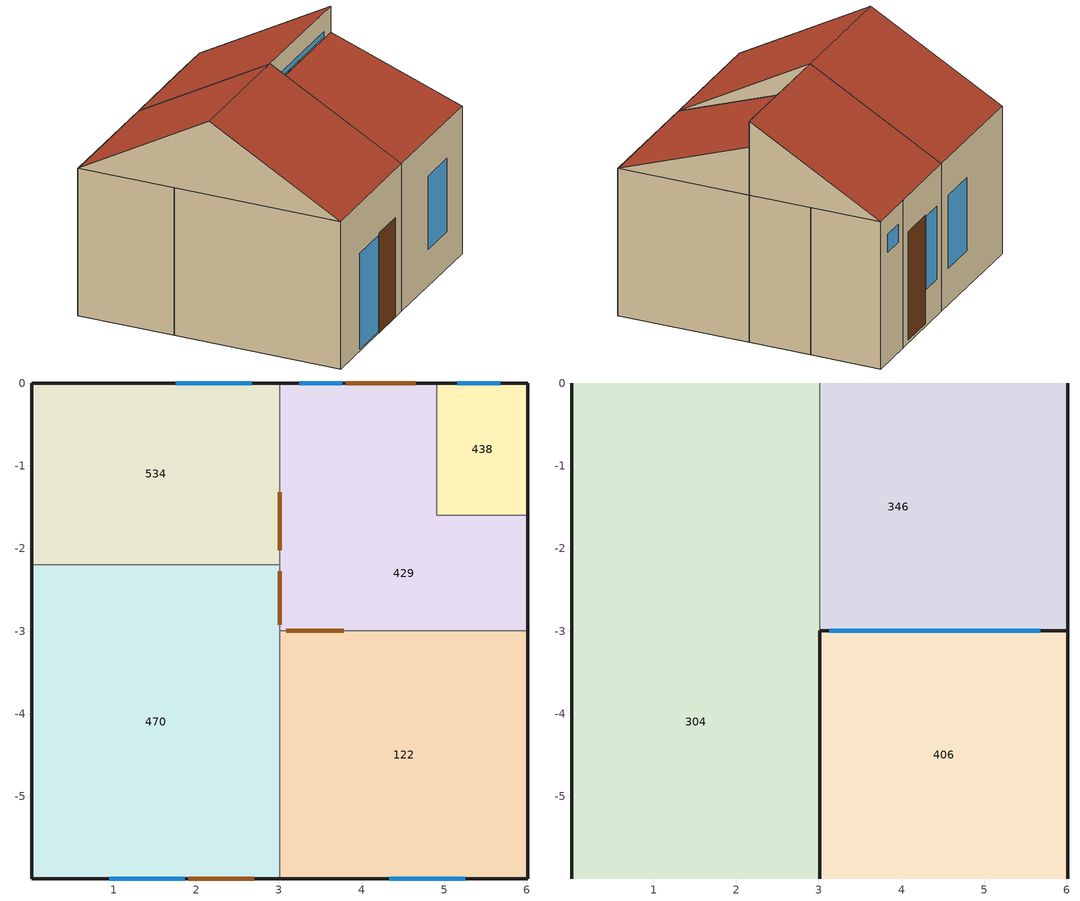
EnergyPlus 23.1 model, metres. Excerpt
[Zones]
429
 floor ground (1): 4.91,-1.6 3.01,-1.6 3.01,0 4.91,0 z0; 6.01,-3 3.01,-3 3.01,-1.6 6.01,-1.6 z0
 wall outside (7): 4.91,0 3.01,0 / 6.01,-3 6.01,-1.6 z0:3.4
 wall to 438 (5): 6.01,-1.6 4.91,-1.6 4.91,0 z0:3.4
 wall to 470 (5): 3.01,-2.2 3.01,-3 z0:3.4
 wall to 534 (5): 3.01,0 3.01,-2.2 z0:3.4
 wall to 122 (5): 3.01,-3 6.01,-3 z0:3.4
 window (Project external glazing - 1001): 3.76,0 3.25,0 z0.84:2.53
 door (9): 4.65,0 3.81,0 z0.07:2.57
 door inside (11): 3.01,-2.27 3.01,-2.92 / 3.01,-1.32 3.01,-2.02 / 3.09,-3 3.78,-3 z0:2.1
438
 floor ground (1): 6.01,-1.6 4.91,-1.6 4.91,0 6.01,0 z0
 wall outside (7): 6.01,-1.6 6.01,0 4.91,0 z0:3.4
 window (Project external glazing - 1001): 5.68,0 5.16,0 z2.54:2.96
470
 floor ground (1): 3.01,-6 0.01,-6 0.01,-2.2 3.01,-2.2 z0
 wall outside (7): 0.01,-2.2 0.01,-6 3.01,-6 z0:3.4
 wall to 122 (6): 3.01,-6 3.01,-3 z0:3.4
 wall to 534 (5): 3.01,-2.2 0.01,-2.2 z0:3.4
 window (Project external glazing - 1001): 0.94,-6 1.86,-6 z0.04:2.26
 door (11): 1.9,-6 2.7,-6 z0:2.3
534
 floor ground (1): 3.01,-2.2 0.01,-2.2 0.01,0 3.01,0 z0
 wall outside (7): 3.01,0 0.01,0 0.01,-2.2 z0:3.4
 window (Project external glazing - 1001): 2.67,0 1.75,0 z0.84:2.53
122
 floor ground (1): 6.01,-6 3.01,-6 3.01,-3 6.01,-3 z0
 wall outside (7): 3.01,-6 6.01,-6 6.01,-3 z0:3.4
 window (Project external glazing - 1001): 4.34,-6 5.26,-6 z0.84:2.53
346
 floor to 429 (4): 6.01,-3 4.91,-3 4.91,-1.6 6.01,-1.6 z3.4; 4.91,-3 3.01,-3 3.01,0 4.91,0 z3.4
 floor to 438 (4): 6.01,-1.6 4.91,-1.6 4.91,0 6.01,0 z3.4
 wall outside (7): 3.01,-3 6.01,-3 z4.5:5.1; 6.01,-3,3.4 6.01,0,3.4 6.01,-3,5.1
 wall to 304 (6): 3.01,0,3.4 3.01,-3,3.4 3.01,-3,5.1
 wall to 406 (5): 3.01,-3 6.01,-3 z3.4:4.5
 window (Project external glazing - 1001): 3.13,-3 5.68,-3 z4.54:4.66
 roof outside (15): 6.01,0,3.4 3.01,0,3.4 3.01,-3,5.1 6.01,-3,5.1
406
 floor to 122 (4): 6.01,-6 3.01,-6 3.01,-3 6.01,-3 z3.4
 wall outside (7): 6.01,-6,3.4 6.01,-3,3.4 6.01,-3,4.5
 wall to 304 (6): 3.01,-3,3.4 3.01,-6,3.4 3.01,-3,4.5
 roof outside (15): 3.01,-6,3.4 6.01,-6,3.4 6.01,-3,4.5 3.01,-3,4.5
304
 floor to 470 (13): 3.01,-6 0.01,-6 0.01,-2.2 3.01,-2.2 z3.4
 floor to 534 (13): 3.01,-2.2 0.01,-2.2 0.01,0 3.01,0 z3.4
 wall outside (7): 3.01,-6,3.4 3.01,-3,4.5 3.01,-3,5.1; 0.01,0,3.4 0.01,-6,3.4 0.01,-3,5.1
 roof outside (15): 3.01,0,3.4 0.01,0,3.4 0.01,-3,5.1 3.01,-3,5.1; 0.01,-6,3.4 3.01,-6,3.4 3.01,-3,5.1 0.01,-3,5.1
[Building]
Building: North Axis {deg}=0; Terrain=Suburbs; Loads Convergence Tolerance Value {W}=0.04; Temperature Convergence Tolerance Value {deltaC}=0.4; Solar Distribution=FullExterior; Maximum Number of Warmup Days=25; Minimum Number of Warmup Days=6
[Site:Location]
IDN-Res (01-01:31-12)  (01-01:31-12): Latitude {deg}=-6.12; Longitude {deg}=106.65; Time Zone {hr}=7; Elevation {m}=8
[SizingPeriod:DesignDay] Day of Month=15; Humidity Condition Type=WetBulb; Barometric Pressure {Pa}=101228.9; Rain Indicator=No; Snow Indicator=No; Daylight Saving Time Indicator=No
Name | Month | Day Type | Maximum Dry-Bulb Temperature {C} | Daily Dry-Bulb Temperature Range {deltaC} | Wetbulb or DewPoint at Maximum Dry-Bulb {C} | Wind Speed {m/s} | Wind Direction {deg} | Solar Model Indicator | Sky Clearness
Summer Design Day in IDN-Res (01-01:31-12) Jun | 6 | SummerDesignDay | 33.1 | 8.5 | 25.9 | 0 | 0 | ASHRAEClearSky | 0.98
Summer Design Day in IDN-Res (01-01:31-12) Jul | 7 | SummerDesignDay | 32.9 | 8.6 | 24.6 | 0 | 0 | ASHRAEClearSky | 0.98
Summer Design Day in IDN-Res (01-01:31-12) Aug | 8 | SummerDesignDay | 33.1 | 9 | 25.1 | 0 | 0 | ASHRAEClearSky | 0.98
Summer Design Day in IDN-Res (01-01:31-12) Sep | 9 | SummerDesignDay | 33.9 | 9.3 | 25.1 | 0 | 0 | ASHRAEClearSky | 0.98
Winter Design Day in IDN-Res (01-01:31-12) | 7 | WinterDesignDay | 22 | 0 | 22 | 1.1 | 190 |  | 0
[Site:GroundTemperature:BuildingSurface]
18, 18, 18, 18, 18, 18, 18, 18, 18, 18, 18, 18
[Site:GroundTemperature:FCfactorMethod]
January Ground Temperature {C}=27.55; February Ground Temperature {C}=28.03; March Ground Temperature {C}=28.32; April Ground Temperature {C}=28.42; May Ground Temperature {C}=28.26; June Ground Temperature {C}=27.88; July Ground Temperature {C}=27.4; August Ground Temperature {C}=26.92; September Ground Temperature {C}=26.59; October Ground Temperature {C}=26.51; November Ground Temperature {C}=26.68; December Ground Temperature {C}=27.05
[Site:GroundTemperature:Shallow]
14, 14, 14, 14, 14, 14, 14, 14, 14, 14, 14, 14
[Site:GroundTemperature:Deep]
14, 14, 14, 14, 14, 14, 14, 14, 14, 14, 14, 14
[Site:GroundReflectance]
0.2, 0.2, 0.2, 0.2, 0.2, 0.2, 0.2, 0.2, 0.2, 0.2, 0.2, 0.2
[Site:GroundReflectance:SnowModifier]
2, 2
[Site:WaterMainsTemperature]
Calculation Method=Correlation; Annual Average Outdoor Air Temperature {C}=10; Maximum Difference In Monthly Average Outdoor Air Temperatures {deltaC}=20
[Material] Roughness=Rough; Thermal Absorptance=0.9
Name | Thickness {m} | Conductivity {W/m-K} | Density {kg/m3} | Specific Heat {J/kg-K} | Solar Absorptance | Visible Absorptance
1_1_37 | 0.1 | 0.04 | 10 | 1400 | 0.6 | 0.6
1_2_9 | 0.1 | 1.13 | 2000 | 1000 | 0.6 | 0.6
1_3_29 | 0.07 | 0.41 | 1200 | 840 | 0.73 | 0.73
1_4_34 | 0.03 | 0.14 | 650 | 1200 | 0.78 | 0.78
3_1_7 | 0.1 | 1.4 | 2100 | 840 | 0.6 | 0.6
5_1_27 | 0.025 | 0.25 | 900 | 1000 | 0.5 | 0.5
7_1_5 | 0.1 | 0.84 | 1700 | 800 | 0.7 | 0.7
7_2_103 | 0.0792 | 0.034 | 35 | 1400 | 0.6 | 0.6
7_3_11 | 0.1 | 0.51 | 1400 | 1000 | 0.6 | 0.6
7_4_66 | 0.013 | 0.4 | 1000 | 1000 | 0.5 | 0.5
9_1_6001 | 0.002 | 45.28 | 7824 | 500 | 0.2 | 0.2
9_2_3377 | 0.0033 | 0.036 | 160 | 840 | 0.7 | 0.7
11_1_108 | 0.035 | 0.19 | 700 | 2390 | 0.5 | 0.5
15_1_33 | 0.025 | 1 | 2000 | 800 | 0.7 | 0.7
15_2_111 | 0.1819 | 0.04 | 30 | 840 | 0.6 | 0.6
15_3_77 | 0.005 | 0.19 | 960 | 837 | 0.8 | 0.8
[Material:NoMass] Roughness=Rough; Thermal Resistance {m2-K/W}=0.15; Thermal Absorptance=0.9; Solar Absorptance=0.7; Visible Absorptance=0.7
5_RVAL_2; 6_RVAL_2
[WindowMaterial:Glazing] Optical Data Type=SpectralAverage; Thickness {m}=0.003; Infrared Transmittance at Normal Incidence=0; Front Side Infrared Hemispherical Emissivity=0.84; Conductivity {W/m-K}=0.9; Dirt Correction Factor for Solar and Visible Transmittance=1
Name | Solar Transmittance at Normal Incidence | Front Side Solar Reflectance at Normal Incidence | Back Side Solar Reflectance at Normal Incidence | Visible Transmittance at Normal Incidence | Front Side Visible Reflectance at Normal Incidence | Back Side Visible Reflectance at Normal Incidence | Back Side Infrared Hemispherical Emissivity
2 | 0.837 | 0.075 | 0.075 | 0.898 | 0.081 | 0.081 | 0.84
38 | 0.74 | 0.09 | 0.1 | 0.82 | 0.11 | 0.12 | 0.2
[WindowMaterial:Gas]
1002: Gas Type=Air; Thickness {m}=0.013
[Construction]
1: 1_1_37, 1_2_9, 1_3_29, 1_4_34
2: 1_4_34, 1_3_29, 1_2_9, 1_1_37
4; 13: 3_1_7
5: 5_1_27, 5_RVAL_2, 5_1_27
6: 5_1_27, 6_RVAL_2, 5_1_27
7: 7_1_5, 7_2_103, 7_3_11, 7_4_66
9: 9_1_6001, 9_2_3377, 9_1_6001
11: 11_1_108
15: 15_1_33, 15_2_111, 15_3_77
Project external glazing - 1001: 38, 1002, 2
[WindowProperty:FrameAndDivider]
1: Frame Width {m}=0.04; Frame Outside Projection {m}=0; Frame Inside Projection {m}=0; Frame Conductance {W/m2-K}=9.5; Ratio of Frame-Edge Glass Conductance to Center-Of-Glass Conductance=1; Frame Solar Absorptance=0.5; Frame Visible Absorptance=0.5; Frame Thermal Hemispherical Emissivity=0.9; Divider Type=DividedLite; Divider Width {m}=0.02; Number of Horizontal Dividers=1; Number of Vertical Dividers=1; Divider Outside Projection {m}=0; Divider Inside Projection {m}=0; Divider Conductance {W/m2-K}=9.5; Ratio of Divider-Edge Glass Conductance to Center-Of-Glass Conductance=1; Divider Solar Absorptance=0.5; Divider Visible Absorptance=0.5; Divider Thermal Hemispherical Emissivity=0.9; Outside Reveal Solar Absorptance=0.5; Inside Sill Depth {m}=0; Inside Sill Solar Absorptance=0.5; Inside Reveal Depth {m}=0; Inside Reveal Solar Absorptance=0.5; NFRC Product Type for Assembly Calculations=CurtainWall
[Zone] Type=1; Multiplier=1; Zone Inside Convection Algorithm=TARP; Part of Total Floor Area=Yes
Name | Volume {m3} | Floor Area {m2}
429 | 19.4171 | 5.7109
438 | 3.0715 | 0.9034
122 | 23.5676 | 6.9316
304 | 8.4241 | 12.4209
346 | 3.3505 | 5.5794
406 | 1.672 | 4.8998
470 | 30.7541 | 9.0453
534 | 16.3811 | 4.818
[People] Number of People Schedule=6072; Number of People Calculation Method=Area/Person; Floor Area per Person {m2/person}=46.452; Fraction Radiant=0.3; Sensible Heat Fraction=AutoCalculate; Carbon Dioxide Generation Rate {m3/s-W}=3.82e-08; Enable ASHRAE 55 Comfort Warnings=No; Mean Radiant Temperature Calculation Type=ZoneAveraged; Work Efficiency Schedule=Work efficiency; Clothing Insulation Calculation Method=ClothingInsulationSchedule; Air Velocity Schedule=8060
Name | Zone or ZoneList or Space or SpaceList | Activity Level Schedule | Clothing Insulation Schedule
People 429 | 429 | Activity Schedule 429 | Clothing Schedule 429
People 438 | 438 | Activity Schedule 438 | Clothing Schedule 438
People 122 | 122 | Activity Schedule 122 | Clothing Schedule 122
People 304 | 304 | Activity Schedule 304 | Clothing Schedule 304
People 346 | 346 | Activity Schedule 346 | Clothing Schedule 346
People 406 | 406 | Activity Schedule 406 | Clothing Schedule 406
People 470 | 470 | Activity Schedule 470 | Clothing Schedule 470
People 534 | 534 | Activity Schedule 534 | Clothing Schedule 534
[Lights] Schedule=6073; Design Level Calculation Method=Watts/Area; Watts per Zone Floor Area {W/m2}=15; Return Air Fraction=0; Fraction Radiant=0.42; Fraction Visible=0.18; Fraction Replaceable=1
Name | Zone or ZoneList or Space or SpaceList
429 General lighting | 429
438 General lighting | 438
122 General lighting | 122
304 General lighting | 304
346 General lighting | 346
406 General lighting | 406
470 General lighting | 470
534 General lighting | 534
[OtherEquipment] Fuel Type=Electricity; Schedule=2; Design Level Calculation Method=Watts/Area; Power per Zone Floor Area {W/m2}=13.03; Fraction Latent=0; Fraction Radiant=0.2; Fraction Lost=0; Carbon Dioxide Generation Rate {m3/s-W}=0
Name | Zone or ZoneList or Space or SpaceList
429 Miscellaneous gain | 429
438 Miscellaneous gain | 438
122 Miscellaneous gain | 122
304 Miscellaneous gain | 304
346 Miscellaneous gain | 346
406 Miscellaneous gain | 406
470 Miscellaneous gain | 470
534 Miscellaneous gain | 534
[ZoneInfiltration:DesignFlowRate] Schedule=2; Design Flow Rate Calculation Method=Flow/zone; Constant Term Coefficient=1; Temperature Term Coefficient=0; Velocity Term Coefficient=0; Velocity Squared Term Coefficient=0
Name | Zone or ZoneList or Space or SpaceList | Design Flow Rate {m3/s}
429 Infiltration | 429 | 0.003776
438 Infiltration | 438 | 0.000597
122 Infiltration | 122 | 0.004583
304 Infiltration | 304 | 0.001638
346 Infiltration | 346 | 0.000651
406 Infiltration | 406 | 0.000325
470 Infiltration | 470 | 0.00598
534 Infiltration | 534 | 0.003185
[Schedule:Compact]
Work efficiency: Through: 12/31, For: AllDays, Until: 24:00, 0
2: Through: 12/31, For: AllDays, Until: 24:00, 1
6072: Through: 31 Dec, For: Weekdays, Until: 05:00, 1, Until: 06:00, 0.8, Until: 08:00, 0.75, Until: 09:00, 0.5, Until: 15:00, 0.43, Until: 18:00, 0.5, Until: 21:00, 0.75, Until: 24:00, 0.8, For: Saturday, Until: 07:00, 1, Until: 08:00, 0.8, Until: 09:00, 0.75, Until: 10:00, 0.5, Until: 15:00, 0.43, Until: 18:00, 0.5, Until: 21:00, 0.75, Until: 24:00, 0.8, For: Sunday Holidays, Until: 07:00, 1, Until: 08:00, 0.8, Until: 09:00, 0.75, Until: 10:00, 0.5, Until: 15:00, 0.43, Until: 18:00, 0.5, Until: 21:00, 0.75, Until: 24:00, 0.8, For: SummerDesignDay, Until: 24:00, 1, For: AllOtherDays, Until: 24:00, 0
6073: Through: 31 Dec, For: Weekdays, Until: 06:00, 0, Until: 22:00, 1, Until: 23:00, 0.8, Until: 24:00, 0.2, For: Saturday, Until: 07:00, 0, Until: 22:00, 1, Until: 23:00, 0.8, Until: 24:00, 0.2, For: Sunday Holidays, Until: 07:00, 0, Until: 22:00, 1, Until: 23:00, 0.8, Until: 24:00, 0.2, For: SummerDesignDay, Until: 24:00, 1, For: AllOtherDays, Until: 24:00, 0
8060: Through: 12/31, For: AllDays, Until: 24:00, 0.137
Activity Schedule 429; Activity Schedule 438; Activity Schedule 122; Activity Schedule 304; Activity Schedule 346; Activity Schedule 406; Activity Schedule 470; Activity Schedule 534: Through: 12/31, For: AllDays, Until: 24:00, 117
Clothing Schedule 429; Clothing Schedule 438; Clothing Schedule 122; Clothing Schedule 304; Clothing Schedule 346; Clothing Schedule 406; Clothing Schedule 470; Clothing Schedule 534: Through: 4/1, For: AllDays, Until: 24:00, .5, Through: 9/30, For: AllDays, Until: 24:00, 1, Through: 12/31, For: AllDays, Until: 24:00, .5
